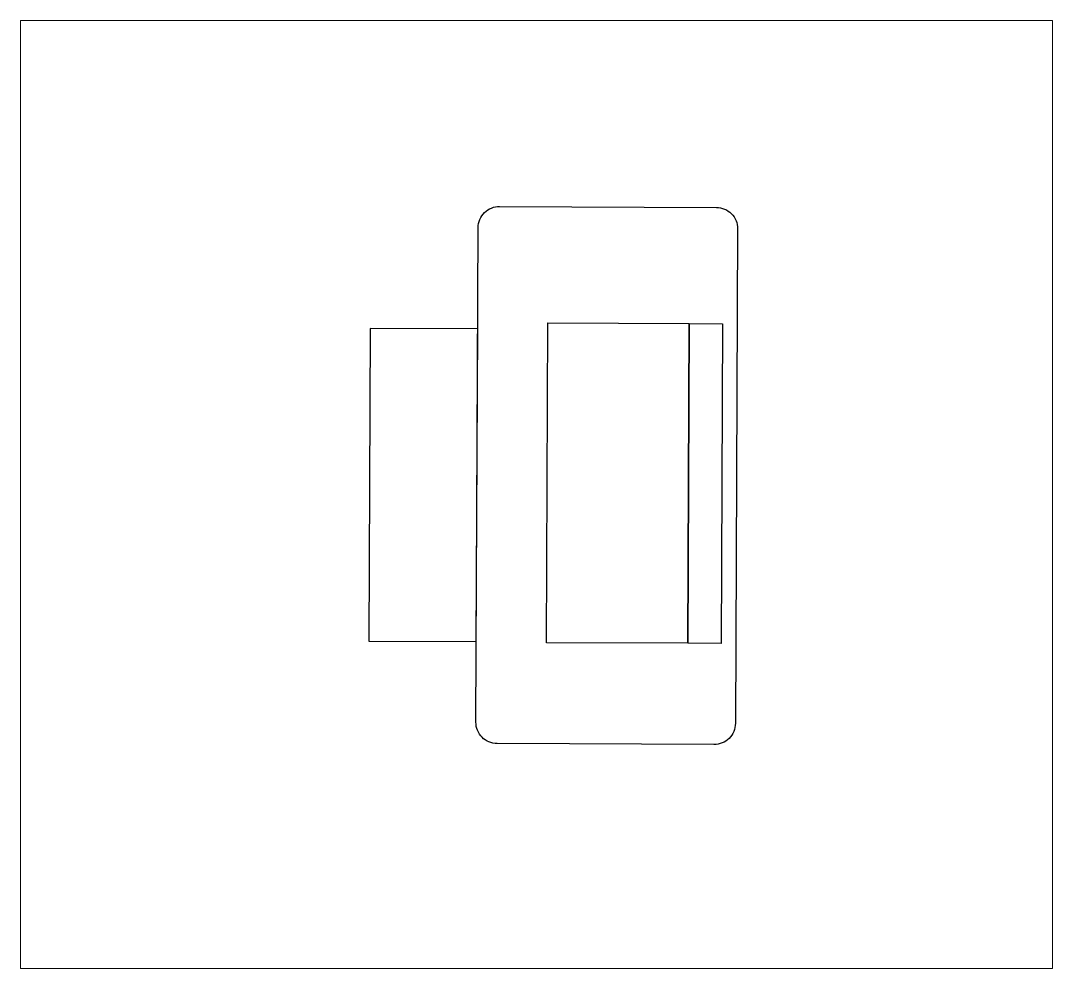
# Model space of a CAD drawing. Extents: x 1009 to 1343, y -172900 to 201.
# Drawn here: x 1184.58 to 1185.452, y -172900.086 to -172899.286 of the extents above.
import ezdxf

# ---------------------------------------------------------------- set-up
doc = ezdxf.new("R2010")
doc.units = 0
doc.header["$LTSCALE"] = 0.5
doc.layers.add('Cableado', color=100, linetype='CONTINUOUS')
doc.layers.add('Equipamiento movil', color=33, linetype='CONTINUOUS', lineweight=9)

msp = doc.modelspace()

# ---------------------------------------------------------------- linework, layer by layer
at = {"layer": 'Cableado'}
msp.add_lwpolyline([(1184.96478, -172899.87838), (1184.96667, -172899.46096, -0.414214), (1184.98475, -172899.44304), (1185.16788, -172899.44387, -0.414214), (1185.1858, -172899.46195), (1185.18391, -172899.87937, -0.414214), (1185.16583, -172899.89729), (1184.9827, -172899.89646, -0.414214)], format="xyb", close=True, dxfattribs=at)
for points in [[(1184.96509, -172899.81035), (1184.96628, -172899.54644), (1184.87542, -172899.54603), (1184.87423, -172899.80994)], [(1185.02428, -172899.81129), (1185.0255, -172899.54138), (1185.14501, -172899.54192), (1185.14379, -172899.81183)], [(1185.14379, -172899.81183), (1185.14501, -172899.54192), (1185.17298, -172899.54205), (1185.17176, -172899.81196)]]:
    msp.add_lwpolyline(points, close=True, dxfattribs=at)
at = {"layer": 'Equipamiento movil'}
for p, q in [((1185.4516, -172899.2862), (1184.58028, -172899.2862)), ((1184.58028, -172899.2862), (1184.58028, -172900.0862)), ((1185.4516, -172899.2862), (1185.4516, -172900.0862)), ((1184.58028, -172900.0862), (1185.4516, -172900.0862))]:
    msp.add_line(p, q, dxfattribs=at)

doc.saveas('drawing.dxf')
